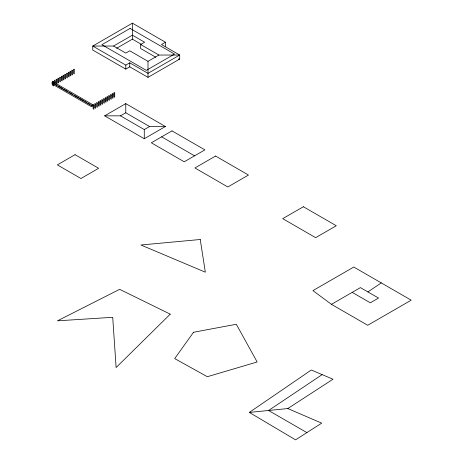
<?xml version="1.0" encoding="UTF-8"?>
<svg xmlns="http://www.w3.org/2000/svg" width="463" height="463" viewBox="0 0 463 463"><rect width="100%" height="100%" fill="white"/><g stroke="black" fill="none" stroke-linecap="round" stroke-linejoin="round"><path stroke-width="0.69" d="M249.326 412.423L311.292 370.012L332.99 379.226L287.801 408.551L249.326 412.423L295.562 439.85L321.698 423.147L287.801 408.551M367.917 291.933L381.257 282.899M322.138 374.619L268.563 410.49L306.888 432.61M165.436 42.226L132.401 23.15L92.756 46.04L92.756 50.045L125.791 69.114L129.756 66.828L147.992 77.356L179.708 59.044L179.708 55.039L161.471 44.512L165.436 42.226L165.436 46.231M140.659 44.512L158.896 55.039L179.708 55.039L147.992 73.351L129.756 62.823L125.791 65.109L92.756 46.04L113.562 46.04L132.401 35.165L144.624 42.226L140.659 44.512L140.659 48.517L155.857 57.29M116.601 48.291L132.401 39.17L141.568 44.465M113.562 46.04L125.791 53.095L129.756 50.808L147.992 61.336L158.896 55.039M104.632 115.843L125.774 103.631L165.418 126.521L144.277 138.726L104.632 115.843L120.49 115.843L144.277 129.571L149.561 126.521L165.418 126.521M120.49 115.843L125.774 112.787L149.561 126.521M331.444 304.336L367.72 325.275L411.185 300.18L353.79 267.041L312.947 290.619L331.444 304.336L360.422 287.604L378.537 298.062L370.313 302.814L352.198 292.356M178.272 59.044L179.708 59.044M161.645 136.834L194.558 155.84M56.851 85.204L53.135 83.056L51.815 83.82L91.46 106.71L92.779 105.946L90.922 104.875M58.089 85.921L62.43 88.421M63.668 89.139L68.003 91.639M69.242 92.357L72.957 94.504M74.196 95.216L78.531 97.722M79.769 98.434L84.11 100.94M85.348 101.652L86.587 102.369M87.825 103.087L89.683 104.158M147.992 61.336L147.992 77.356M144.277 129.571L144.277 138.726M132.401 23.15L132.401 39.17M129.756 62.823L129.756 66.828M125.791 65.109L125.791 69.114M125.774 103.631L125.774 112.787M55.201 82.779L55.201 80.643L54.408 80.186L54.408 83.033M193.534 332.249L174.696 358.599L207.343 376.708L257.162 361.979L236.304 324.268L193.534 332.249M170.245 314.157L116.109 367.541L112.717 317.3L57.441 320.836L119.645 289.334L170.245 314.157M130.097 28.417L101.877 44.708L146.325 70.37L174.551 54.078L130.097 28.417M53.135 81.835L51.815 82.599L91.46 105.489L92.779 104.725L53.135 81.835M75.052 154.683L57.36 164.892L80.95 178.51L98.636 168.295L75.052 154.683M171.964 130.879L151.32 142.795L184.239 161.801L204.883 149.879L171.964 130.879M215.561 156.043L194.911 167.965L227.831 186.971L248.475 175.049L215.561 156.043M303.375 206.741L282.725 218.663L315.644 237.669L336.288 225.747L303.375 206.741M200.242 239.498L140.937 245.002L205.335 272.192L200.242 239.498M74.277 69.629L73.484 69.172L73.484 73.443L74.277 73.901L74.277 69.629M114.714 92.976L113.921 92.519L113.921 96.79L114.714 97.247L114.714 92.976M72.546 70.631L71.753 70.173L71.753 74.445L72.546 74.902L72.546 70.631M112.984 93.977L112.191 93.52L112.191 97.791L112.984 98.249L112.984 93.977M70.81 71.632L70.017 71.175L70.017 75.446L70.81 75.903L70.81 71.632M111.247 94.979L110.454 94.521L110.454 98.793L111.247 99.25L111.247 94.979M69.074 72.633L68.281 72.176L68.281 76.447L69.074 76.904L69.074 72.633M109.511 95.98L108.718 95.523L108.718 99.794L109.511 100.251L109.511 95.98M67.343 73.634L66.55 73.177L66.55 77.448L67.343 77.906L67.343 73.634M107.781 96.981L106.988 96.524L106.988 100.795L107.781 101.252L107.781 96.981M65.607 74.636L64.814 74.178L64.814 78.45L65.607 78.907L65.607 74.636M106.044 97.982L105.251 97.525L105.251 101.796L106.044 102.254L106.044 97.982M63.877 75.637L63.084 75.18L63.084 79.451L63.877 79.908L63.877 75.637M104.308 98.984L103.515 98.526L103.515 102.798L104.308 103.255L104.308 98.984M62.14 76.638L61.347 76.181L61.347 80.452L62.14 80.909L62.14 76.638M102.578 99.985L101.785 99.528L101.785 103.799L102.578 104.256L102.578 99.985M60.404 77.639L59.611 77.182L59.611 81.453L60.404 81.91L60.404 77.639M100.841 100.986L100.049 100.529L100.049 104.8L100.841 105.257L100.841 100.986M58.674 78.641L57.881 78.183L57.881 82.455L58.674 82.912L58.674 78.641M99.105 101.987L98.312 101.53L98.312 105.801L99.105 106.258L99.105 101.987M56.937 79.642L56.145 79.185L56.145 83.456L56.937 83.913L56.937 79.642M97.375 102.989L96.582 102.531L96.582 106.803L97.375 107.26L97.375 102.989M95.638 103.99L94.846 103.533L94.846 107.804L95.638 108.261L95.638 103.99M53.471 81.644L52.678 81.187L52.678 85.458L53.471 85.915L53.471 81.644M93.902 104.991L93.109 104.534L93.109 108.805L93.902 109.262L93.902 104.991"/></g></svg>
